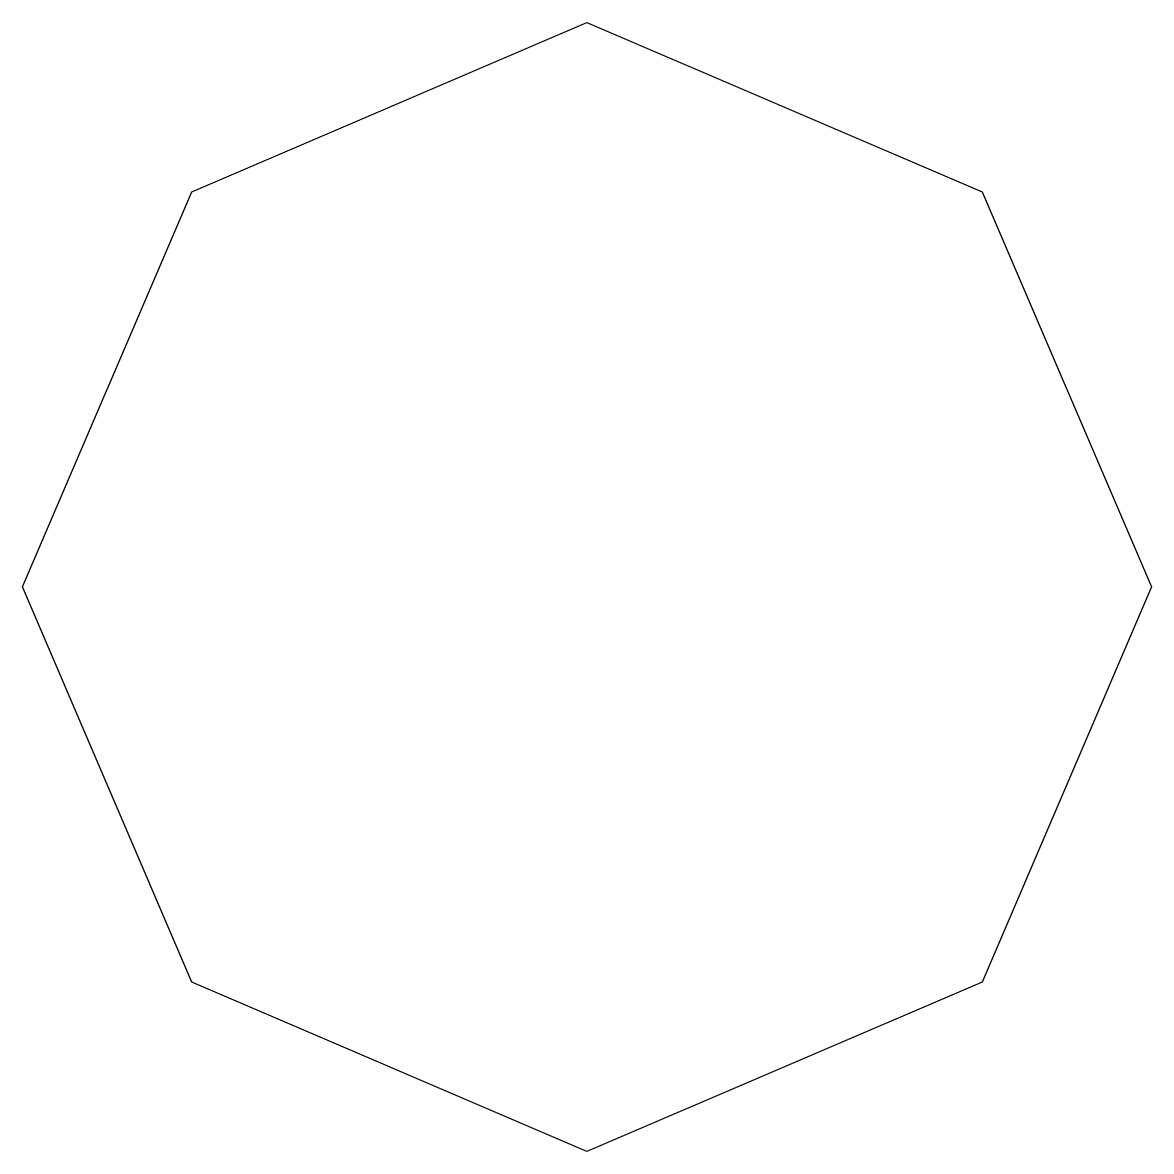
# Model space of a CAD drawing. Extents: x -216 to 296, y -238 to -44.
# Drawn here: x -216.22 to -216.2, y -170.74 to -170.72 of the extents above; entities that cross this region are included whole.
import ezdxf

# ---------------------------------------------------------------- set-up
doc = ezdxf.new("R2010")
doc.units = 0
doc.layers.add('BLACK', color=7, linetype='CONTINUOUS')

msp = doc.modelspace()

# ---------------------------------------------------------------- linework, layer by layer
at = {"layer": 'BLACK', "linetype": 'CONTINUOUS'}
for p, q in [((-216.217, -170.723), (-216.21, -170.72)), ((-216.21, -170.72), (-216.203, -170.723)), ((-216.22, -170.73), (-216.217, -170.723)), ((-216.203, -170.723), (-216.2, -170.73)), ((-216.217, -170.737), (-216.22, -170.73)), ((-216.2, -170.73), (-216.203, -170.737)), ((-216.21, -170.74), (-216.217, -170.737)), ((-216.203, -170.737), (-216.21, -170.74))]:
    msp.add_line(p, q, dxfattribs=at)

doc.saveas('drawing.dxf')
